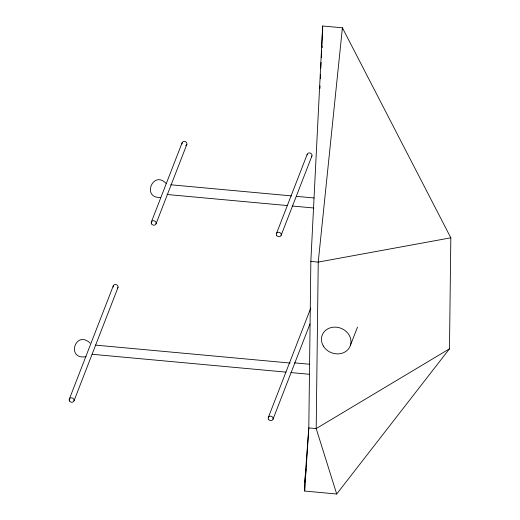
<?xml version="1.0" encoding="UTF-8"?>
<svg xmlns="http://www.w3.org/2000/svg" width="520" height="520" viewBox="0 0 520 520"><rect width="100%" height="100%" fill="white"/><g stroke="black" fill="none" stroke-linecap="round" stroke-linejoin="round"><path stroke-width="0.78" d="M304.675 491.049L304.779 482.17L308.808 427.901L310.843 261.404L322.686 26L342.401 27.814L450.827 237.816L449.469 348.81L336.7 494L304.675 491.049L308.808 427.901L316.199 428.584L449.469 348.81M322.55 37.102L322.66 28.379M319.963 88.374L320.067 85.943M320.385 78.657L320.567 74.607M320.846 68.127L321.094 62.452M321.308 57.59L321.627 50.303M321.731 47.873L322.686 26M322.075 47.645L322.147 46.02M304.779 482.17L305.494 474.923M305.656 473.31L306.053 469.281M306.365 466.063L306.527 464.451M69.264 399.256L113.256 285.903M74.009 400.842L118.001 287.489M151.3 222.164L182.097 142.812M156.052 223.75L186.843 144.404M276.406 233.681L307.197 154.329M281.151 235.268L311.942 155.922M268.281 417.579L310.804 308.002M273.026 419.166L309.978 323.947M350.447 345.274L357.487 327.139M86.015 356.635C65.871 360.328 75.251 329.199 90.097 343.083M450.827 237.816L318.233 262.087L310.843 261.404M160.505 197.405C141.407 198.51 152.939 169.696 166.042 183.397M170.671 184.775L291.558 195.904M296.387 196.352L314.119 197.983M167.278 194.513L287.358 205.562M292.195 206.011L313.95 208.013M294.502 362.85L309.764 364.254M95.355 345.104L290.075 363.031M92.138 354.276L286.007 372.125M290.856 372.567L309.433 374.276M336.7 494L316.199 428.584L318.233 262.087L342.401 27.814L342.661 29.419M113.237 287.047A2.502 2.191 21.2 0 1 116.291 284.609A2.502 2.191 21.2 0 1 117.351 288.425M186.192 145.34A2.502 2.191 21.2 0 1 185.679 145.645M182.084 143.962A2.502 2.191 21.2 0 1 184.821 141.434A2.502 2.191 21.2 0 1 186.589 144.911M307.106 154.901A2.502 2.191 21.2 0 1 310.538 153.16A2.502 2.191 21.2 0 1 311.292 156.858M167.486 194.409A5.005 0.754 -84.7 0 1 167.102 194.272M323.329 345.988A15.015 13.124 21.2 0 0 348.933 348.348A15.015 13.124 21.2 0 0 336.375 327.19A15.015 13.124 21.2 0 0 323.329 345.988M69.492 400.966A2.502 2.191 21.2 0 0 73.755 401.356A2.502 2.191 21.2 0 0 71.663 397.832A2.502 2.191 21.2 0 0 69.492 400.966M268.502 419.282A2.502 2.191 21.2 0 0 272.772 419.679A2.502 2.191 21.2 0 0 270.68 416.15A2.502 2.191 21.2 0 0 268.502 419.282M151.528 223.873A2.502 2.191 21.2 0 0 155.798 224.263A2.502 2.191 21.2 0 0 153.706 220.733A2.502 2.191 21.2 0 0 151.528 223.873M276.633 235.385A2.502 2.191 21.2 0 0 280.897 235.781A2.502 2.191 21.2 0 0 278.805 232.252A2.502 2.191 21.2 0 0 276.633 235.385"/></g></svg>
